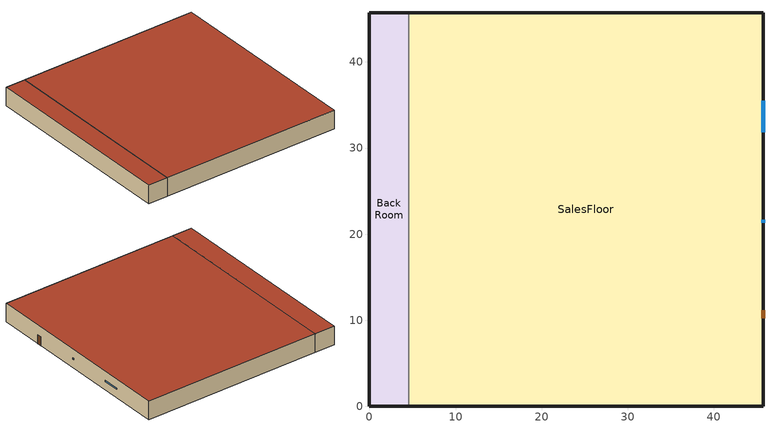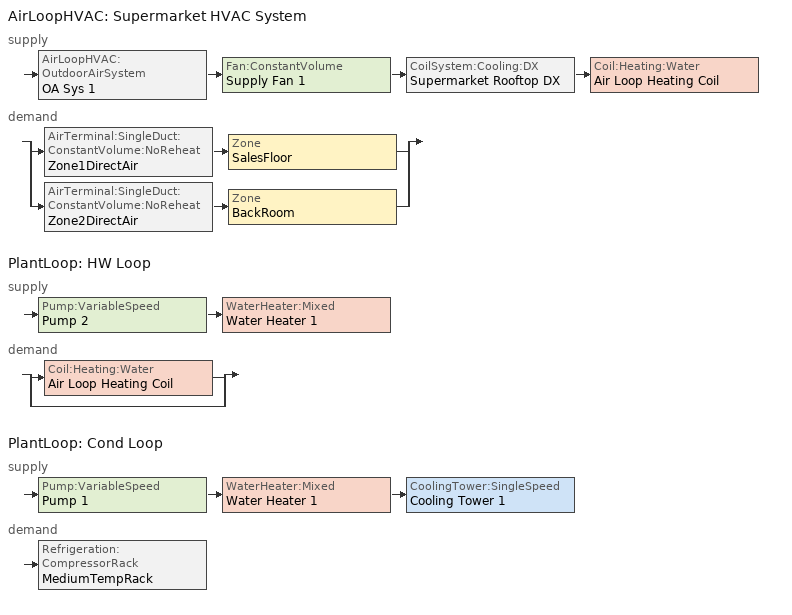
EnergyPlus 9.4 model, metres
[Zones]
BackRoom
 floor ground (BotFloorConstruction): 0,0 0,45.72 4.57,45.72 4.57,0 z0
 wall outside (FaceBrkIns4LWConcBlkGyp_R-11): 4.57,45.72 0,45.72 0,0 4.57,0 z0:4.27
 wall to SalesFloor (IntWallConstruction): 4.57,0 4.57,45.72 z0:4.27
 roof outside (SlagFeltIns6LWConcGapAcoTile_R-11): 4.57,0 4.57,45.72 0,45.72 0,0 z4.27
SalesFloor
 floor ground (BotFloorConstruction): 4.57,0 4.57,45.72 45.72,45.72 45.72,0 z0
 wall outside (FaceBrkIns4LWConcBlkGyp_R-11): 4.57,0 45.72,0 45.72,45.72 4.57,45.72 z0:4.27
 window (WinLib_1001): 45.72,31.85 45.72,35.51 z1.98:2.29
 window (WinLib_2003): 45.72,21.33 45.72,21.64 z1.98:2.29
 door (DoorConstruction): 45.72,10.21 45.72,11.12 z0:2.13
 roof outside (SlagFeltIns6LWConcGapAcoTile_R-11): 45.72,0 45.72,45.72 4.57,45.72 4.57,0 z4.27
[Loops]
AirLoopHVAC 'Supermarket HVAC System'
 supply: AirLoopHVAC:OutdoorAirSystem 'OA Sys 1' > Fan:ConstantVolume 'Supply Fan 1' > CoilSystem:Cooling:DX 'Supermarket Rooftop DX' > Coil:Heating:Water 'Air Loop Heating Coil'
 demand: split
  | AirTerminal:SingleDuct:ConstantVolume:NoReheat 'Zone1DirectAir' > Zone 'SalesFloor'
  | AirTerminal:SingleDuct:ConstantVolume:NoReheat 'Zone2DirectAir' > Zone 'BackRoom'
PlantLoop 'HW Loop'
 supply: Pump:VariableSpeed 'Pump 2' > WaterHeater:Mixed 'Water Heater 1'
 demand: split
  | Coil:Heating:Water 'Air Loop Heating Coil'
  | bypass
PlantLoop 'Cond Loop'
 supply: Pump:VariableSpeed 'Pump 1' > WaterHeater:Mixed 'Water Heater 1' > CoolingTower:SingleSpeed 'Cooling Tower 1'
 demand: Refrigeration:CompressorRack 'MediumTempRack'
[Building]
None: North Axis {deg}=0; Terrain=Suburbs; Loads Convergence Tolerance Value {W}=0.04; Temperature Convergence Tolerance Value {deltaC}=0.4; Solar Distribution=MinimalShadowing; Maximum Number of Warmup Days=50; Minimum Number of Warmup Days=6
[Site:Location]
Chicago Ohare Intl Ap IL USA WMO=725300: Latitude {deg}=41.99; Longitude {deg}=-87.91; Time Zone {hr}=-6; Elevation {m}=205
[SizingPeriod:DesignDay] Day of Month=21; Humidity Condition Type=Wetbulb; Barometric Pressure {Pa}=98934; Rain Indicator=No; Snow Indicator=No; Daylight Saving Time Indicator=No; Solar Model Indicator=ASHRAEClearSky
Name | Month | Day Type | Maximum Dry-Bulb Temperature {C} | Daily Dry-Bulb Temperature Range {deltaC} | Wetbulb or DewPoint at Maximum Dry-Bulb {C} | Wind Speed {m/s} | Wind Direction {deg} | Sky Clearness
Chicago Ohare Intl Ap Ann Htg 99% Condns DB | 1 | WinterDesignDay | -16.6 | 0 | -16.6 | 4.9 | 270 | 0
Chicago Ohare Intl Ap Ann Clg 1% Condns DB=>MWB | 7 | SummerDesignDay | 31.6 | 10.5 | 23 | 5.2 | 230 | 1
[Site:GroundTemperature:BuildingSurface]
20.03, 20.03, 20.13, 20.3, 20.43, 20.52, 20.62, 20.77, 20.78, 20.55, 20.44, 20.2
[Material] Thermal Absorptance=0.9
Name | Roughness | Thickness {m} | Conductivity {W/m-K} | Density {kg/m3} | Specific Heat {J/kg-K} | Solar Absorptance | Visible Absorptance
FurnitureMaterial | MediumSmooth | 0.1 | 11 | 544.62 | 1210 | 0.78 | 0.78
StoreSlab | Smooth | 0.1524 | 1.73 | 2243 | 837 | 0.65 | 0.65
WoodForDoor | Smooth | 0.0635 | 0.1211 | 593 | 2510 | 0.78 | 0.78
GypForInterior; HF-E1 | Smooth | 0.0191 | 0.7264 | 1602 | 837 | 0.92 | 0.92
ConcForInterior | Smooth | 0.2033 | 0.5708 | 609 | 837 | 0.65 | 0.65
HF-A2 | Smooth | 0.1016 | 1.332 | 2082 | 920 | 0.93 | 0.93
HF-C2 | Smooth | 0.1015 | 0.3805 | 609 | 837 | 0.65 | 0.65
HF-E2 | Smooth | 0.0127 | 1.436 | 881 | 1674 | 0.55 | 0.55
HF-E3 | Smooth | 0.0095 | 0.1903 | 1121 | 1674 | 0.75 | 0.75
HF-C15 | Smooth | 0.1524 | 0.173 | 641 | 837 | 0.65 | 0.65
HF-E5 | Smooth | 0.0191 | 0.0605 | 481 | 837 | 0.32 | 0.32
[Material:NoMass]
R-11: Roughness=Rough; Thermal Resistance {m2-K/W}=1.935938; Thermal Absorptance=0.9; Solar Absorptance=0.75; Visible Absorptance=0.75
[Material:AirGap]
AirGap: Thermal Resistance {m2-K/W}=0.1762
[WindowMaterial:Glazing]
CLEAR 6MM: Optical Data Type=SpectralAverage; Thickness {m}=0.006; Solar Transmittance at Normal Incidence=0.775; Front Side Solar Reflectance at Normal Incidence=0.071; Back Side Solar Reflectance at Normal Incidence=0.071; Visible Transmittance at Normal Incidence=0.881; Front Side Visible Reflectance at Normal Incidence=0.08; Back Side Visible Reflectance at Normal Incidence=0.08; Infrared Transmittance at Normal Incidence=0; Front Side Infrared Hemispherical Emissivity=0.84; Back Side Infrared Hemispherical Emissivity=0.84; Conductivity {W/m-K}=0.9
[WindowMaterial:Gas]
AIR 6MM: Gas Type=Air; Thickness {m}=0.0063
[Construction]
FurnitureConstruction: FurnitureMaterial
BotFloorConstruction: StoreSlab
DoorConstruction: WoodForDoor
IntWallConstruction: GypForInterior, AirGap, ConcForInterior, AirGap, GypForInterior
FaceBrkIns4LWConcBlkGyp_R-11: HF-A2, R-11, HF-C2, HF-E1
SlagFeltIns6LWConcGapAcoTile_R-11: HF-E2, HF-E3, R-11, HF-C15, AirGap, HF-E5
WinLib_1001: CLEAR 6MM
WinLib_2003: CLEAR 6MM, AIR 6MM, CLEAR 6MM
[Zone] Type=1; Multiplier=1; Ceiling Height {m}=4.266992; Volume {m3}=autocalculate; Floor Area {m2}=autocalculate; Zone Inside Convection Algorithm=TARP
BackRoom; SalesFloor
[InternalMass] Construction=FurnitureConstruction
Name | Zone or ZoneList | Surface Area {m2}
BackRoom_Furniture1; BackRoom_Furniture2 | BackRoom | 95
SalesFloor_Furniture1; SalesFloor_Furniture2 | SalesFloor | 845
[People] Number of People Schedule=People_Shopping_Sch; Number of People Calculation Method=people; Fraction Radiant=0.2; Activity Level Schedule=Activity_Shopping_Sch
Name | Zone or ZoneList | Number of People
BackRoom People 1 | BackRoom | 10
SalesFloor People 1 | SalesFloor | 150
[Lights] Schedule=Lighting_Sch; Design Level Calculation Method=LightingLevel; Return Air Fraction=0; Fraction Radiant=0.37; Fraction Visible=0.18; Fraction Replaceable=0
Name | Zone or ZoneList | Lighting Level {W}
BackRoom Lights 1 | BackRoom | 1500
SalesFloor Lights 1 | SalesFloor | 30000
[ElectricEquipment] Design Level Calculation Method=EquipmentLevel; Fraction Lost=0
Name | Zone or ZoneList | Schedule | Design Level {W} | Fraction Latent | Fraction Radiant
BackRoom ElecEq 1 | BackRoom | Elec_Equip_Sch | 150 | 0 | 0.25
SalesFloor ElecEq 1 | SalesFloor | Register_Equip_Sch | 1500 | 0 | 0.1
SalesFloor ElecEq 2 | SalesFloor | Bakery_Equip_Sch | 15000 | 0.05 | 0.4
SalesFloor ElecEq 3 | SalesFloor | Elec_Equip_Sch | 600 | 0 | 0.25
[AirTerminal:SingleDuct:ConstantVolume:NoReheat] Availability Schedule=FanAndCoilAvailSched
Name | Maximum Air Flow Rate {m3/s}
Zone1DirectAir | 5.225
Zone2DirectAir | 0.275
[Zone equipment]
SalesFloor: Zone1DirectAir
BackRoom: Zone2DirectAir
[Fan:ConstantVolume]
Supply Fan 1: Availability Schedule=FanAndCoilAvailSched; Fan Total Efficiency=0.7; Pressure Rise {Pa}=600; Maximum Flow Rate {m3/s}=5.5; Motor Efficiency=0.9; Motor In Airstream Fraction=1
[Coil:Cooling:DX:SingleSpeed]
ACDXCoil 1: Availability Schedule=FanAndCoilAvailSched; Gross Rated Total Cooling Capacity {W}=100000; Gross Rated Sensible Heat Ratio=0.8; Gross Rated Cooling COP {W/W}=3; Rated Air Flow Rate {m3/s}=5.5; Total Cooling Capacity Function of Temperature Curve=WindACCoolCapFT; Total Cooling Capacity Function of Flow Fraction Curve=WindACCoolCapFFF; Energy Input Ratio Function of Temperature Curve=WindACEIRFT; Energy Input Ratio Function of Flow Fraction Curve=WindACEIRFFF; Part Load Fraction Correlation Curve=WindACPLFFPLR; Nominal Time for Condensate Removal to Begin {s}=1000; Ratio of Initial Moisture Evaporation Rate and Steady State Latent Capacity=1.5; Maximum Cycling Rate {cycles/hr}=3; Latent Capacity Time Constant {s}=45
[Coil:Heating:Water]
Air Loop Heating Coil: Availability Schedule=FanAndCoilAvailSched; U-Factor Times Area Value {W/K}=500; Maximum Water Flow Rate {m3/s}=0.0008; Performance Input Method=UFactorTimesAreaAndDesignWaterFlowRate; Rated Inlet Water Temperature {C}=82.2; Rated Inlet Air Temperature {C}=16.6; Rated Outlet Water Temperature {C}=71.1; Rated Outlet Air Temperature {C}=32.2
[CoilSystem:Cooling:DX]
Supermarket Rooftop DX: Availability Schedule=FanAndCoilAvailSched; Cooling Coil=ACDXCoil 1; Dehumidification Control Type=CoolReheat; Run on Sensible Load=Yes; Run on Latent Load=No
[Controller:WaterCoil]
Air Loop Controller: Control Variable=Temperature; Action=NORMAL; Actuator Variable=FLOW; Controller Convergence Tolerance {deltaC}=0.1; Maximum Actuated Flow {m3/s}=0.0008; Minimum Actuated Flow {m3/s}=1e-07
[Controller:OutdoorAir]
OA Controller 1: Minimum Outdoor Air Flow Rate {m3/s}=0.25; Maximum Outdoor Air Flow Rate {m3/s}=1.4; Economizer Control Type=NoEconomizer; Economizer Control Action Type=ModulateFlow; Lockout Type=NoLockout; Minimum Limit Type=FixedMinimum; Minimum Outdoor Air Schedule=OAFractionSched
[AirLoopHVAC]
Supermarket HVAC System: Design Supply Air Flow Rate {m3/s}=5.5
[Pump:VariableSpeed] Design Pump Head {Pa}=179352; Coefficient 2 of the Part Load Performance Curve=1; Pump Control Type=INTERMITTENT
Name | Design Maximum Flow Rate {m3/s} | Design Power Consumption {W} | Motor Efficiency
Pump 2 | 0.0008 | 170 | 0.9
Pump 1 | 0.003 | 750 | 0.87
[CoolingTower:SingleSpeed]
Cooling Tower 1: Design Air Flow Rate {m3/s}=autosize; Design Fan Power {W}=1000; Performance Input Method=NominalCapacity; Nominal Capacity {W}=100000; Drift Loss Percent {percent}=0.008; Blowdown Concentration Ratio=3
[WaterHeater:Mixed]
Water Heater 1: Tank Volume {m3}=0.5; Setpoint Temperature Schedule=Water Heater Setpoint; Deadband Temperature Difference {deltaC}=2; Maximum Temperature Limit {C}=80; Heater Control Type=CYCLE; Heater Maximum Capacity {W}=15000; Heater Minimum Capacity {W}=0; Heater Fuel Type=Electricity; Heater Thermal Efficiency=0.98; Ambient Temperature Indicator=SCHEDULE; Ambient Temperature Schedule=Ambient Temp Sch; Off Cycle Loss Fraction to Zone=1; On Cycle Loss Fraction to Zone=1; Use Side Effectiveness=1; Source Side Effectiveness=1; Use Side Design Flow Rate {m3/s}=0.0008; Source Side Design Flow Rate {m3/s}=0.02
[PlantLoop] Fluid Type=Water; Minimum Loop Temperature {C}=3; Minimum Loop Flow Rate {m3/s}=0; Plant Loop Volume {m3}=autocalculate; Load Distribution Scheme=OPTIMAL
Name | Plant Equipment Operation Scheme | Maximum Loop Temperature {C} | Maximum Loop Flow Rate {m3/s}
HW Loop | HW Loop Operation | 80 | 0.0008
Cond Loop | Cond Loop Operation | 50 | 0.02
[PlantEquipmentList]
Heating Plant: Water Heater 1
Cooling Plant: Cooling Tower 1
[PlantEquipmentOperation:CoolingLoad]
Cond Loop Control: Load Range 1 Lower Limit {W}=0; Load Range 1 Upper Limit {W}=10000000; Range 1 Equipment List=Cooling Plant
[PlantEquipmentOperation:HeatingLoad]
HW Loop Control: Load Range 1 Lower Limit {W}=0; Load Range 1 Upper Limit {W}=1000000; Range 1 Equipment List=Heating Plant
[PlantEquipmentOperationSchemes] Control Scheme 1 Schedule=AlwaysOnSchedule
Name | Control Scheme 1
HW Loop Operation | HW Loop Control
Cond Loop Operation | Cond Loop Control
[AvailabilityManager:Scheduled]
Name | Schedule
DXSystem 1 Avail | FanAndCoilAvailSched
Outdoor Air 1 Avail | OutdoorAirAvailSched
[SetpointManager:Scheduled] Control Variable=Temperature
Name | Schedule | Setpoint Node or NodeList
DX Coil Mgr | Cooling Coil Setpoint | DX Coil Air Outlet Node
HW Loop Setpoint Manager | HW Loop Temp Sch | HW Loop Setpoint Node List
Air Loop Setpoint Manager | Heating Setpoints | Air Loop Outlet Node
Cond Loop Setpoint Manager | Cond Return Temp | Cond Loop Setpoint Node List
[SetpointManager:SingleZone:Humidity:Maximum]
Rooftop DX Humidity Set Point Manager: Setpoint Node or NodeList=DX Coil Air Outlet Node
[Refrigeration:Case] Rated Ambient Temperature {C}=23.88; Rated Ambient Relative Humidity {percent}=55
Name | Availability Schedule | Zone | Rated Total Cooling Capacity per Unit Length {W/m} | Rated Latent Heat Ratio | Rated Runtime Fraction | Case Length {m} | Case Operating Temperature {C} | Latent Case Credit Curve Type | Latent Case Credit Curve | Standard Case Fan Power per Unit Length {W/m} | Operating Case Fan Power per Unit Length {W/m} | Standard Case Lighting Power per Unit Length {W/m} | Case Lighting Schedule | Fraction of Lighting Energy to Case | Case Anti-Sweat Heater Power per Unit Length {W/m} | Anti-Sweat Heater Control Type | Humidity at Zero Anti-Sweat Heater Energy {percent} | Case Height {m} | Fraction of Anti-Sweat Heater Energy to Case | Case Defrost Power per Unit Length {W/m} | Case Defrost Type | Under Case HVAC Return Air Fraction | Refrigerated Case Restocking Schedule | Case Defrost Schedule | Case Defrost Drip-Down Schedule | Minimum Anti-Sweat Heater Power per Unit Length {W/m} | Defrost Energy Correction Curve Type | Defrost Energy Correction Curve | Case Credit Fraction Schedule
SelfContainedDisplayCase | CaseOperatingSched | SalesFloor | 1000 | 0.08 | 0.85 | 10 | 13 | CaseTemperatureMethod | MultiShelfVertical_LatentEnergyMult | 40 | 40 | 75 | LightingOnSched | 0.9 | 0 | None | 0 | 0 | 0 | 0 | None | 0 | SelfContainedCaseStockingSched
FishDisplayCase | CaseCleanedOnMonday | SalesFloor | 288.4 | 0.1 | 0.85 | 15 | 1.1 | RelativeHumidityMethod | RHCubic_LatentEnergyMult | 0 | 0 | 41.56 | CaseLightingSched | 0.9 | 0 | None | 0 | 0 | 0.2 | 0 | OffCycle | 0.05 | CaseStockingSched | CaseDefrostSched | CaseDripDownSched
MeatDisplayCase | CaseCleanedOnTuesday | SalesFloor | 456.6 | 0.1 | 0.85 | 26 | -4.4 | CaseTemperatureMethod | SingleShelfHorizontal_LatentEnergyMult | 47.2 | 47.2 | 86.8 | CaseLightingSched | 0.9 | 13.2 | Linear | 35 | 1.5 | 0.2 | 585.8 | ElectricWithTemperatureTermination | 0.05 | CaseStockingSched | CaseDefrostSched2 | CaseDripDownSched2 | 0 | CaseTemperatureMethod | SingleShelfHorizontal_DefrostEnergyMult
MultiDeckDairyAndDeliCase | CaseOperatingSched | SalesFloor | 1890 | 0.3 | 0.85 | 12 | -1.1 | CaseTemperatureMethod | MultiShelfVertical_LatentEnergyMult | 78.7 | 78.7 | 307.3 | CaseLightingSched | 0.77 | 0 | None | 0 | 0 | 0.2 | 0 | OffCycle | 0.05 | CaseStockingSched | CaseDefrostSched3 | CaseDripDownSched3 | 0 |  |  | DairyCaseCreditReductionSched
OpenWellIceCreamDisplayCase | CaseCleanedOnMonday | SalesFloor | 441.6 | 0.08 | 0.85 | 14.6 | -34.4 | CaseTemperatureMethod | SingleShelfHorizontal_LatentEnergyMult | 28.7 | 28.7 | 42.7 | CaseLightingSched | 0.9 | 70 | Linear | 35 | 1.5 | 0.2 | 76.5 | HotGas | 0.05 | CaseStockingSched | CaseDefrostSched | CaseDripDownSched | 0 |  |  | CaseCreditReductionSched
GlassDoorFrozenFood | CaseOperatingSched | SalesFloor | 615.8 | 0.13 | 0.85 | 11.7 | -23.3 | CaseTemperatureMethod | SingleShelfHorizontal_LatentEnergyMult | 57.9 | 57.9 | 99.8 | CaseLightingSched | 1 | 218.7 | HeatBalanceMethod | 1.5 | 1.5 | 0.2 | 1106.5 | HotGasWithTemperatureTermination | 0.1 | CaseStockingSched | CaseDefrostSched2 | CaseDripDownSched2 | 0 | CaseTemperatureMethod | SingleShelfHorizontal_DefrostEnergyMult | CaseCreditReductionSched
WalkInFreezer | CaseOperatingSched | BackRoom | 1098 | 0.1 | 0.75 | 4.27 | -2.22 | CaseTemperatureMethod | SingleShelfHorizontal_LatentEnergyMult | 172.2 | 172.2 | 28.1 | CaseLightingSched2 | 1 | 0 | None | 0 | 0 | 0 | 1291.7 | Electric | 0 | WalkInStockingSched | CaseDefrostSched3 | CaseDripDownSched3 | 0 |  |  | CaseCreditReductionSched2
[Refrigeration:CompressorRack]
Name | Heat Rejection Location | Design Compressor Rack COP {W/W} | Compressor Rack COP Function of Temperature Curve | Design Condenser Fan Power {W} | Condenser Type | Refrigeration Case Name or WalkIn Name or CaseAndWalkInList | Condenser Fan Power Function of Temperature Curve | Water-Cooled Loop Flow Type | Water-Cooled Condenser Outlet Temperature Schedule | Water-Cooled Condenser Maximum Flow Rate {m3/s} | Water-Cooled Condenser Maximum Water Outlet Temperature {C}
SelfContainedDisplay | Zone | 4 | RackCOPfTCurve2 | 175 | AirCooled | SelfContainedDisplayCase
MediumTempRack | Outdoors | 1.7 | RackCOPfTCurve | 1025 | WaterCooled | MedTempCaseList | RackCondFanCurve | VariableFlow | Cond Outlet Temp Sch | 0.003 | 55
LowTempRack | Outdoors | 1.5 | RackCOPfTCurve | 1025 | AirCooled | LowTempCaseList | RackCondFanCurve2
[Refrigeration:CaseAndWalkInList]
Name | Case or WalkIn 1 | Case or WalkIn 2 | Case or WalkIn 3
MedTempCaseList | FishDisplayCase | MeatDisplayCase | MultiDeckDairyAndDeliCase
LowTempCaseList | OpenWellIceCreamDisplayCase | GlassDoorFrozenFood | WalkInFreezer
[Schedule:Compact]
People_Shopping_Sch: Through: 12/31, For: Weekdays SummerDesignDay WinterDesignDay, Until: 8:00, 0.02, Until: 20:00, 1, Until: 24:00, 0.04, For: Saturday, Until: 8:00, 0.01, Until: 18:00, 1, Until: 24:00, 0.05, For: AllOtherDays, Until: 8:00, 0.01, Until: 18:00, 0.75, Until: 24:00, 0.01
Lighting_Sch: Through: 12/31, For: Weekdays SummerDesignDay WinterDesignDay, Until: 4:00, 0.2, Until: 7:00, 0.3, Until: 21:00, 1, Until: 22:00, 0.3, Until: 24:00, 0.2, For: Saturday, Until: 4:00, 0.2, Until: 7:00, 0.3, Until: 21:00, 1, Until: 22:00, 0.3, Until: 24:00, 0.2, For: AllOtherDays, Until: 4:00, 0.2, Until: 7:00, 0.3, Until: 21:00, 1, Until: 22:00, 0.3, Until: 24:00, 0.2
Register_Equip_Sch: Through: 12/31, For: Weekdays SummerDesignDay WinterDesignDay, Until: 8:00, 0, Until: 19:00, 1, Until: 24:00, 0, For: Saturday, Until: 8:00, 0, Until: 19:00, 1, Until: 24:00, 0, For: AllOtherDays, Until: 8:00, 0, Until: 19:00, 1, Until: 24:00, 0
Bakery_Equip_Sch: Through: 12/31, For: Weekdays SummerDesignDay WinterDesignDay, Until: 6:00, 0, Until: 18:00, 1, Until: 24:00, 0, For: Saturday, Until: 6:00, 0, Until: 18:00, 1, Until: 24:00, 0, For: AllOtherDays, Until: 6:00, 0, Until: 18:00, 1, Until: 24:00, 0
Elec_Equip_Sch: Through: 12/31, For: Weekdays SummerDesignDay WinterDesignDay, Until: 8:00, 0.5, Until: 18:00, 1, Until: 24:00, 0.5, For: Saturday, Until: 8:00, 0.5, Until: 18:00, 1, Until: 24:00, 0.5, For: AllOtherDays, Until: 8:00, 0.5, Until: 18:00, 1, Until: 24:00, 0.5
Activity_Shopping_Sch: Through: 12/31, For: AllDays, Until: 24:00, 105
CaseLightingSched: Through: 12/31, For: AllDays, Until: 6:00, 0, Until: 21:00, 1, Until: 24:00, 0
CaseLightingSched2: Through: 12/31, For: AllDays, Until: 6:00, 0, Until: 7:00, 1, Until: 11:00, 0, Until: 13:00, 0.5, Until: 19:00, 0, Until: 20:00, 1, Until: 24:00, 0
LightingOnSched; CaseOperatingSched; FanAndCoilAvailSched; OutdoorAirAvailSched; AlwaysOnSchedule: Through: 12/31, For: AllDays, Until: 24:00, 1
CaseStockingSched: Through: 12/31, For: AllDays, Until: 13:00, 0, Until: 14:00, 50, Until: 15:00, 35, Until: 24:00, 0
SelfContainedCaseStockingSched: Through: 12/31, For: AllDays, Until: 6:00, 0, Until: 7:00, 50, Until: 9:00, 70, Until: 10:00, 80, Until: 11:00, 70, Until: 13:00, 50, Until: 14:00, 80, Until: 15:00, 90, Until: 16:00, 80, Until: 24:00, 0
WalkInStockingSched: Through: 12/31, For: Tuesday Friday, Until: 4:00, 0, Until: 5:00, 725, Until: 6:00, 417, Until: 7:00, 290, Until: 24:00, 0, For: AllOtherDays, Until: 4:00, 0, Until: 5:00, 125, Until: 6:00, 117, Until: 7:00, 90, Until: 19:00, 0, Until: 20:00, 125, Until: 21:00, 117, Until: 22:00, 90, Until: 24:00, 0
OAFractionSched: Through: 12/31, For: AllDays, Until: 6:00, 0, Until: 20:00, 1, Until: 24:00, 0
CaseCleanedOnMonday: Through: 12/31, For: Monday, Until: 5:00, 1, Until: 7:00, 0, Until: 24:00, 1, For: AllOtherDays, Until: 24:00, 1
CaseCleanedOnTuesday: Through: 12/31, For: Tuesday, Until: 5:00, 1, Until: 7:00, 0, Until: 24:00, 1, For: AllOtherDays, Until: 24:00, 1
Heating Setpoints; Ambient Temp Sch: Through: 12/31, For: AllDays, Until: 24:00, 21
Cond Return Temp: Through: 12/31, For: AllDays, Until: 24:00, 20
CaseCreditReductionSched: Through: 12/31, For:AllDays, Interpolate:No, Until: 7:00, 0.2, Until: 21:00, 1, Until: 24:00, 0.2
CaseCreditReductionSched2: Through: 12/31, For:AllDays, Interpolate:No, Until: 7:00, 0.2, Until: 21:00, 0.4, Until: 24:00, 0.2
DairyCaseCreditReductionSched: Through: 12/31, For:AllDays, Interpolate:No, Until: 7:00, 0.2, Until: 21:00, 0.6, Until: 24:00, 0.2
CaseDefrostSched: Through: 12/31, For:AllDays, Interpolate:Average, Until: 4:00, 0, Until: 4:17, 1, Until: 14:00, 0, Until: 14:17, 1, Until: 24:00, 0
CaseDripDownSched: Through: 12/31, For:AllDays, Interpolate:Average, Until: 4:00, 0, Until: 4:22, 1, Until: 14:00, 0, Until: 14:22, 1, Until: 24:00, 0
CaseDefrostSched2: Through: 12/31, For:AllDays, Interpolate:Average, Until: 08:00, 0, Until: 08:17, 1, Until: 18:00, 0, Until: 18:17, 1, Until: 24:00, 0
CaseDripDownSched2: Through: 12/31, For:AllDays, Interpolate:Average, Until: 08:00, 0, Until: 08:22, 1, Until: 18:00, 0, Until: 18:22, 1, Until: 24:00, 0
CaseDefrostSched3: Through: 12/31, For:AllDays, Interpolate:Average, Until: 11:00, 0, Until: 11:20, 1, Until: 23:00, 0, Until: 23:20, 1, Until: 24:00, 0
CaseDripDownSched3: Through: 12/31, For:AllDays, Interpolate:Average, Until: 11:00, 0, Until: 11:30, 1, Until: 23:00, 0, Until: 23:30, 1, Until: 24:00, 0
Water Heater Setpoint; HW Loop Temp Sch: Through: 12/31, For: AllDays, Until: 24:00, 40
Cooling Coil Setpoint: Through: 5/31, For: AllDays, Until: 24:00, 21, Through: 9/30, For: AllDays, Until: 24:00, 15, Through: 12/31, For: AllDays, Until: 24:00, 21
Cond Outlet Temp Sch: Through: 12/31, For: AllDays, Until: 24:00, 45
[Curve:Quadratic]
Name | Coefficient1 Constant | Coefficient2 x | Coefficient3 x**2 | Minimum Value of x | Maximum Value of x | Input Unit Type for X | Output Unit Type
WindACCoolCapFFF | 0.8 | 0.2 | 0 | 0.5 | 1.5
WindACEIRFFF | 1.1552 | -0.1808 | 0.0256 | 0.5 | 1.5
WindACPLFFPLR | 0.85 | 0.15 | 0 | 0 | 1
RackCondFanCurve | 0.3 | 0.02 | 0 | 10 | 35
RackCondFanCurve2 | 0 | 0.02857 | 0 | 0 | 35
RackCOPfTCurve | 1.7603 | -0.0377 | 0.0004 | 10 | 35 | Temperature | Dimensionless
RackCOPfTCurve2 | 1 | 0 | 0 | 0 | 50 | Temperature | Dimensionless
[Curve:Cubic]
Name | Coefficient1 Constant | Coefficient2 x | Coefficient3 x**2 | Coefficient4 x**3 | Minimum Value of x | Maximum Value of x
RHCubic_LatentEnergyMult | -0.4641 | 0.0268 | 0 | 0 | 17.32 | 80
MultiShelfVertical_LatentEnergyMult | 0.0265263 | 0.00107803 | -6.02558e-05 | 1.23732e-06 | -35 | 20
SingleShelfHorizontal_LatentEnergyMult | 0.0203756 | 0.000243779 | 1.14001e-05 | 1.81142e-07 | -35 | 20
SingleShelfHorizontal_DefrostEnergyMult | 0.0236322 | 0.0006232 | 2.83282e-05 | 4.40351e-07 | -35 | 20
[Curve:Biquadratic] Minimum Value of x=12.77778; Maximum Value of x=23.88889; Minimum Value of y=18; Maximum Value of y=46.11111; Input Unit Type for X=Temperature; Input Unit Type for Y=Temperature; Output Unit Type=Dimensionless
Name | Coefficient1 Constant | Coefficient2 x | Coefficient3 x**2 | Coefficient4 y | Coefficient5 y**2 | Coefficient6 x*y
WindACCoolCapFT | 0.942588 | 0.00954335 | 0.00068377 | -0.0110427 | 5.249e-06 | -9.72e-06
WindACEIRFT | 0.342414 | 0.034885 | -0.0006237 | 0.00497722 | 0.000437951 | -0.000728028
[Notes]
Supermarket.idf
Basic file description: 1 story building divided into 2 interior conditioned zones. Roof with no plenum.
Floor in contact with the ground.
Highlights:             Example of water-cooled condenser for refrigeration compressor racks with
heat recovery for zone space heating.
Refrigeration:          (compressor location) Rack name:            Display case names on rack:
Rack 1 (indoors) :    SelfContainedDisplay  SelfContainedDisplayCase (located in zone SalesFloor)
Rack 2 (outdoors):    MediumTempRack        FishDisplayCase
Rack 3 (outdoors):    LowTempRack           OpenWellIceCreamDisplayCase
Display Case
Configuration:   Refrigerated cases configured to represent actual performance of medium and low temp cases.
Self contained display case representative of "plug-in" type case with attached
compressor and condenser section.  Condenser heat for this case is rejected to the zone.
Walk-in cooler is modeled using a low runtime fraction with a 2 day/week stocking schedule.
Simulation Location/Run: USA_IL_Chicago-OHare.Intl.AP_725300_TMY3, 2 design days, 2 run periods,
Run Control executes the run periods, design days are not simulated.
Location:                Chicago, IL USA
Design Days:             CHICAGO_IL_USA Annual Heating 99% Design Conditions DB, MaxDB= -16.6°C
CHICAGO_IL_USA Annual Cooling 1% Design Conditions, MaxDB=  31.6°C MCWB=  23.0°C
Run Period (Weather File): Winter 1/14, Summer 7/7, USA_IL_Chicago-OHare.Intl.AP_725300_TMY3
Run Control:             No Zone or System sizing required. Simulation uses weather file for run periods.
Building: Single floor rectangular building 150 ft x 150 ft, zone height 14 feet. FaceBrkIns4LWConcBlkGyp_R-11
There is 1 door and 2 windows at the front of the building. The exterior walls are Face brick with
R-11 insulation and concrete block with gypsum board on the interior surface. Partions wall is 8" concrete
block covered with gypsum board on each surface. The roof is a built up roof with 1/2 in slag over 3/8 in
felt and membrane with R-11 insulation over 6 in lightweight concrete, an air gap separates the interior
acoustical tiles. The windows are single pane 6mm clear and double pane 6mm clear with 6mm air gap.
The window to wall ratio is approximately 0.0016.
The building is oriented due north with front of building facing east.
Floor Area:        2090.1  m2 (22,500 ft2)
Number of Stories: 1
Zone Description Details:
Internal gains description:     ZONE Backroom    - lighting is 1500 watts, equip is 150 watts, 10 occupants
ZONE SalesFloor  - lighting is 30000 watts, equip is 17100 watts, 150 occupants
Above includes Front Sales Register equipment included at 1.5 Kw. Sales floor misc.
equipment at 600 W. Bakery equipment at 15 Kw. Backroom misc. equipment at 150 W.
Interzone Surfaces:             1 interzone surfaces (see diagram)
Internal Mass:                  Yes, 1880 m2 simulating product
Windows:                        2 - single pane clear 6mm glass and double pane 6mm with 6mm air gap
Detached Shading:               None
Daylight:                       None
Natural Ventilation:            None
Compact Schedules:              Yes
Solair Distribution:            MinimalShadowing
HVAC:                           DX coil for cooling/subcooling, using a water heating coil for zone heating.
Outdoor ventilation air is introduced through the air loop. Heating up to 21 C
during all hours.  Water heating energy is via electric water heater with
supplemental heat recovery from refrigeration rack condenser. Cooling to 21 C
during non-summer months and to 15 C during summer for humidity control subcooling.
Additional dehumidification is provided by overcooling below the cooling
set point temperature as needed based on a zone humidistat setting of 55%.
Fans and coils scheduled to be available all year. System configuration is very
basic--air loop has a fan, cooling coil, and heating coil.
Zonal Equipment:                DIRECT AIR
Central Air Handling Equipment: Yes
System Equipment Autosize:      No
Purchased Cooling:              No
Purchased Heating:              No
Purchased Chilled Water:        No
Purchased Hot Water:            No
HVAC System:                    DXSystem:AirLoop
Coils:                          Coil:Cooling:DX:SingleSpeed, COIL:Water:SimpleHeating
Pumps:                          Pump:VariableSpeed
Water Heating:            WATER HEATER:MIXED
Boilers:                        None
Chillers:                       None
Towers:                         COOLING TOWER:SINGLE SPEED
Standard Reports:               Report:Table:Monthly
Timestep or Hourly Variables:   Timestep
Time bins Report:               None
